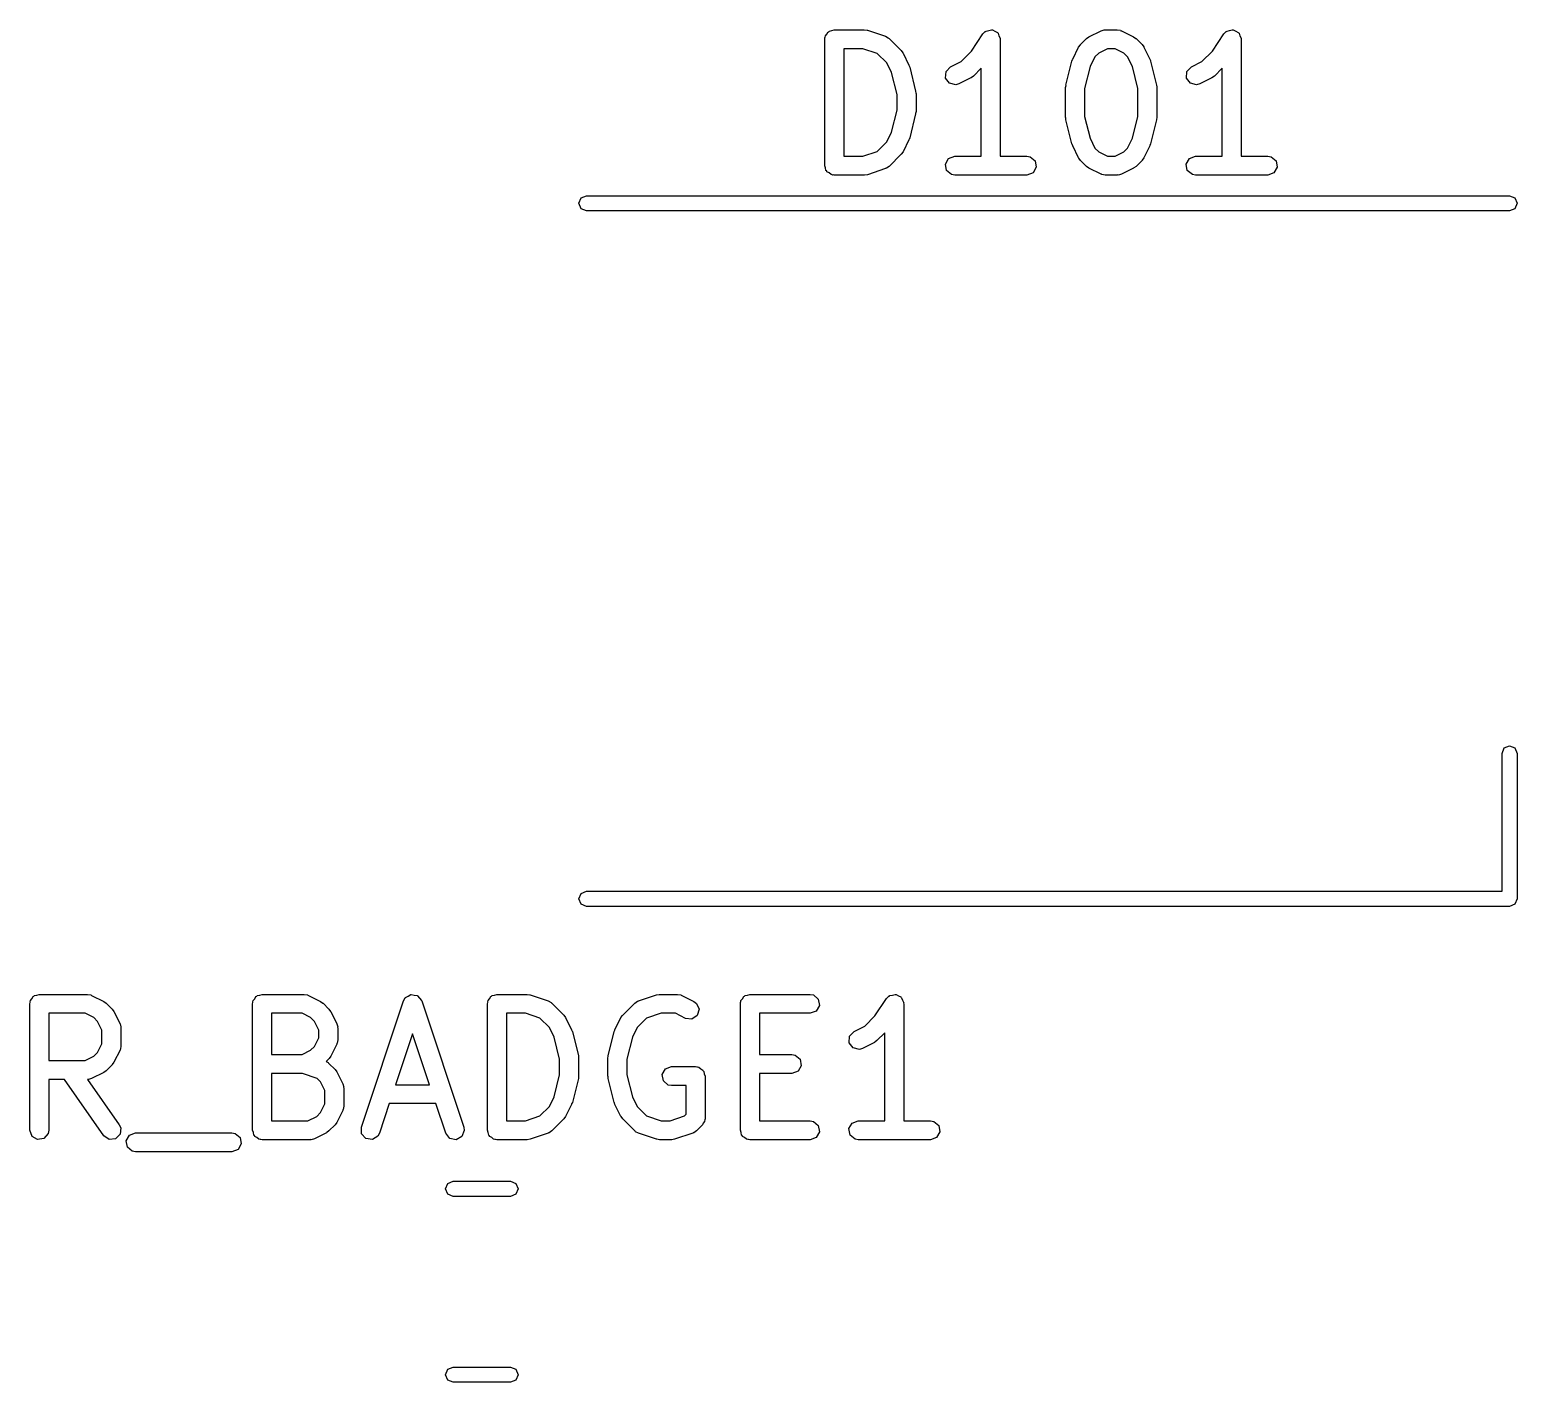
# Model space of a CAD drawing. Extents: x 114 to 420, y -150 to -26.
# Drawn here: x 408.67 to 420.43, y -39.91 to -29.21 of the extents above; entities that cross this region are included whole.
import ezdxf

# ---------------------------------------------------------------- set-up
doc = ezdxf.new("R2010")
doc.units = 0
doc.layers.add('BLACK', color=7, linetype='CONTINUOUS')

msp = doc.modelspace()

# ---------------------------------------------------------------- linework, layer by layer
at = {"layer": 'BLACK', "linetype": 'CONTINUOUS'}
for p, q in [((414.953, -29.2899), (414.955, -29.2801)), ((414.954, -29.2769), (414.956, -29.274)), ((414.955, -29.2801), (414.954, -29.2769)), ((414.956, -29.274), (414.958, -29.2642)), ((414.958, -29.2642), (414.97, -29.2493)), ((414.97, -29.2493), (414.98, -29.2324)), ((414.98, -29.2324), (414.986, -29.2301)), ((414.986, -29.2301), (414.991, -29.2249)), ((414.991, -29.2249), (415.01, -29.2215)), ((415.01, -29.2215), (415.028, -29.2149)), ((415.028, -29.2149), (415.266, -29.2149)), ((415.266, -29.2149), (415.288, -29.2188)), ((415.288, -29.2188), (415.29, -29.2187)), ((415.29, -29.2187), (415.433, -29.2663)), ((415.433, -29.2663), (415.456, -29.2788)), ((415.456, -29.2788), (415.458, -29.2826)), ((415.458, -29.2826), (415.462, -29.2845)), ((415.462, -29.2845), (415.557, -29.3797)), ((416.113, -29.385), (416.204, -29.2483)), ((416.204, -29.2483), (416.222, -29.2294)), ((416.222, -29.2294), (416.226, -29.2282)), ((416.226, -29.2282), (416.229, -29.2249)), ((416.229, -29.2249), (416.25, -29.2211)), ((416.25, -29.2211), (416.271, -29.215)), ((416.271, -29.215), (416.275, -29.2168)), ((416.275, -29.2168), (416.279, -29.216)), ((416.279, -29.216), (416.298, -29.2269)), ((416.298, -29.2269), (416.318, -29.2356)), ((416.318, -29.2356), (416.32, -29.2395)), ((416.32, -29.2395), (416.324, -29.2417)), ((416.324, -29.2417), (416.331, -29.2621)), ((416.331, -29.2621), (416.341, -29.2816)), ((416.341, -29.2816), (416.34, -29.2858)), ((416.34, -29.2858), (416.341, -29.2899)), ((416.975, -29.3321), (417.023, -29.2845)), ((417.023, -29.2845), (417.041, -29.2716)), ((417.041, -29.2716), (417.042, -29.2704)), ((417.042, -29.2704), (417.138, -29.2228)), ((417.138, -29.2228), (417.163, -29.2154)), ((417.163, -29.2154), (417.167, -29.2164)), ((417.167, -29.2164), (417.171, -29.2149)), ((417.171, -29.2149), (417.266, -29.2149)), ((417.266, -29.2149), (417.292, -29.2194)), ((417.292, -29.2194), (417.295, -29.2223)), ((417.295, -29.2223), (417.3, -29.2228)), ((417.3, -29.2228), (417.395, -29.2704)), ((417.395, -29.2704), (417.413, -29.2838)), ((417.413, -29.2838), (417.415, -29.2845)), ((417.415, -29.2845), (417.462, -29.3321)), ((418.018, -29.385), (418.109, -29.2483)), ((418.109, -29.2483), (418.127, -29.2294)), ((418.127, -29.2294), (418.131, -29.2282)), ((418.131, -29.2282), (418.134, -29.2249)), ((418.134, -29.2249), (418.155, -29.2211)), ((418.155, -29.2211), (418.176, -29.215)), ((418.176, -29.215), (418.18, -29.2168)), ((418.18, -29.2168), (418.184, -29.216)), ((418.184, -29.216), (418.203, -29.2269)), ((418.203, -29.2269), (418.223, -29.2356)), ((418.223, -29.2356), (418.225, -29.2395)), ((418.225, -29.2395), (418.229, -29.2417)), ((418.229, -29.2417), (418.236, -29.2621)), ((418.236, -29.2621), (418.246, -29.2816)), ((418.246, -29.2816), (418.245, -29.2858)), ((418.245, -29.2858), (418.246, -29.2899)), ((414.953, -30.2899), (414.953, -29.2899)), ((415.103, -29.3649), (415.103, -30.2149)), ((415.254, -29.3649), (415.103, -29.3649)), ((415.369, -29.4031), (415.254, -29.3649)), ((415.443, -29.4772), (415.369, -29.4031)), ((415.557, -29.3797), (415.57, -29.3981)), ((415.57, -29.3981), (415.572, -29.3992)), ((415.572, -29.3992), (415.619, -29.4944)), ((416.031, -29.4663), (416.113, -29.385)), ((416.341, -29.2899), (416.341, -30.2149)), ((416.914, -29.4468), (416.961, -29.3516)), ((416.961, -29.3516), (416.975, -29.3336)), ((416.975, -29.3336), (416.975, -29.3321)), ((417.12, -29.3991), (417.09, -29.4295)), ((417.189, -29.3649), (417.12, -29.3991)), ((417.249, -29.3649), (417.189, -29.3649)), ((417.317, -29.3991), (417.249, -29.3649)), ((417.348, -29.4295), (417.317, -29.3991)), ((417.462, -29.3321), (417.475, -29.3505)), ((417.475, -29.3505), (417.476, -29.3516)), ((417.476, -29.3516), (417.524, -29.4468)), ((417.936, -29.4663), (418.018, -29.385)), ((418.246, -29.2899), (418.246, -30.2149)), ((415.481, -29.5542), (415.443, -29.4772)), ((415.619, -29.4944), (415.623, -29.5068)), ((415.623, -29.5068), (415.625, -29.5098)), ((415.625, -29.5098), (415.672, -29.7003)), ((415.912, -29.5458), (415.947, -29.5085)), ((415.947, -29.5085), (416.031, -29.4663)), ((416.191, -29.5186), (416.129, -29.581)), ((416.191, -30.2149), (416.191, -29.5186)), ((416.86, -29.6526), (416.908, -29.4622)), ((416.908, -29.4622), (416.913, -29.4503)), ((416.913, -29.4503), (416.914, -29.4468)), ((417.051, -29.5065), (417.008, -29.6801)), ((417.09, -29.4295), (417.051, -29.5065)), ((417.386, -29.5065), (417.348, -29.4295)), ((417.429, -29.6801), (417.386, -29.5065)), ((417.524, -29.4468), (417.528, -29.4592)), ((417.528, -29.4592), (417.53, -29.4622)), ((417.53, -29.4622), (417.577, -29.6526)), ((417.817, -29.5458), (417.852, -29.5085)), ((417.852, -29.5085), (417.936, -29.4663)), ((418.096, -29.5186), (418.034, -29.581)), ((418.096, -30.2149), (418.096, -29.5186)), ((415.525, -29.7277), (415.481, -29.5542)), ((415.909, -29.597), (415.912, -29.5458)), ((415.939, -29.6382), (415.909, -29.597)), ((415.989, -29.6501), (415.939, -29.6382)), ((416.109, -29.5951), (416.014, -29.6427)), ((416.111, -29.5939), (416.109, -29.5951)), ((416.129, -29.581), (416.111, -29.5939)), ((417.814, -29.597), (417.817, -29.5458)), ((417.844, -29.6382), (417.814, -29.597)), ((417.894, -29.6501), (417.844, -29.6382)), ((418.014, -29.5951), (417.919, -29.6427)), ((418.015, -29.5939), (418.014, -29.5951)), ((418.034, -29.581), (418.015, -29.5939)), ((415.525, -29.8521), (415.525, -29.7277)), ((415.672, -29.7003), (415.674, -29.7152)), ((415.674, -29.7152), (415.675, -29.7185)), ((415.675, -29.7185), (415.675, -29.8613)), ((416.014, -29.6427), (415.989, -29.6501)), ((416.858, -29.6708), (416.861, -29.6561)), ((416.858, -29.9089), (416.858, -29.6708)), ((416.861, -29.6561), (416.86, -29.6526)), ((417.008, -29.6801), (417.008, -29.8997)), ((417.429, -29.8997), (417.429, -29.6801)), ((417.577, -29.6526), (417.578, -29.6676)), ((417.578, -29.6676), (417.579, -29.6708)), ((417.579, -29.6708), (417.579, -29.9089)), ((417.919, -29.6427), (417.894, -29.6501)), ((415.481, -30.0256), (415.525, -29.8521)), ((415.675, -29.8613), (415.672, -29.8761)), ((415.672, -29.8795), (415.625, -30.07)), ((415.672, -29.8761), (415.672, -29.8795)), ((416.859, -29.9122), (416.858, -29.9089)), ((416.86, -29.9271), (416.859, -29.9122)), ((416.908, -30.1176), (416.86, -29.9271)), ((417.008, -29.8997), (417.051, -30.0732)), ((417.386, -30.0732), (417.429, -29.8997)), ((417.577, -29.9271), (417.53, -30.1176)), ((417.579, -29.9089), (417.577, -29.9237)), ((417.577, -29.9237), (417.577, -29.9271)), ((415.369, -30.1767), (415.443, -30.1026)), ((415.443, -30.1026), (415.481, -30.0256)), ((415.619, -30.0853), (415.572, -30.1806)), ((415.62, -30.0818), (415.619, -30.0853)), ((415.625, -30.07), (415.62, -30.0818)), ((417.051, -30.0732), (417.09, -30.1502)), ((417.348, -30.1502), (417.386, -30.0732)), ((415.103, -30.2149), (415.254, -30.2149)), ((415.254, -30.2149), (415.369, -30.1767)), ((415.557, -30.2001), (415.462, -30.2953)), ((415.558, -30.1986), (415.557, -30.2001)), ((415.572, -30.1806), (415.558, -30.1986)), ((415.932, -30.2324), (415.981, -30.2149)), ((415.981, -30.2149), (416.191, -30.2149)), ((416.341, -30.2149), (416.552, -30.2149)), ((416.552, -30.2149), (416.578, -30.2194)), ((416.578, -30.2194), (416.617, -30.2524)), ((416.91, -30.1205), (416.908, -30.1176)), ((416.914, -30.1329), (416.91, -30.1205)), ((416.961, -30.2282), (416.914, -30.1329)), ((416.962, -30.2293), (416.961, -30.2282)), ((417.09, -30.1502), (417.12, -30.1806)), ((417.12, -30.1806), (417.189, -30.2149)), ((417.189, -30.2149), (417.249, -30.2149)), ((417.249, -30.2149), (417.317, -30.1806)), ((417.317, -30.1806), (417.348, -30.1502)), ((417.476, -30.2282), (417.463, -30.2462)), ((417.524, -30.1329), (417.476, -30.2282)), ((417.53, -30.1176), (417.524, -30.1294)), ((417.524, -30.1294), (417.524, -30.1329)), ((417.837, -30.2324), (417.885, -30.2149)), ((417.885, -30.2149), (418.096, -30.2149)), ((418.246, -30.2149), (418.457, -30.2149)), ((418.457, -30.2149), (418.482, -30.2194)), ((418.482, -30.2194), (418.522, -30.2524)), ((414.96, -30.3082), (414.953, -30.2899)), ((414.963, -30.3274), (414.96, -30.3082)), ((414.969, -30.3317), (414.963, -30.3274)), ((414.971, -30.3381), (414.969, -30.3317)), ((414.988, -30.3478), (414.971, -30.3381)), ((415.433, -30.3134), (415.29, -30.361)), ((415.436, -30.3106), (415.433, -30.3134)), ((415.441, -30.3102), (415.436, -30.3106)), ((415.462, -30.2953), (415.441, -30.3102)), ((415.907, -30.2769), (415.932, -30.2324)), ((415.916, -30.3274), (415.907, -30.2769)), ((415.955, -30.3604), (415.916, -30.3274)), ((416.626, -30.3029), (416.6, -30.3473)), ((416.617, -30.2524), (416.626, -30.3029)), ((416.975, -30.2477), (416.962, -30.2293)), ((417.023, -30.2953), (416.975, -30.2477)), ((417.024, -30.296), (417.023, -30.2953)), ((417.042, -30.3093), (417.024, -30.296)), ((417.138, -30.357), (417.042, -30.3093)), ((417.395, -30.3093), (417.3, -30.357)), ((417.396, -30.3082), (417.395, -30.3093)), ((417.415, -30.2953), (417.396, -30.3082)), ((417.462, -30.2477), (417.415, -30.2953)), ((417.463, -30.2462), (417.462, -30.2477)), ((417.812, -30.2769), (417.837, -30.2324)), ((417.82, -30.3274), (417.812, -30.2769)), ((417.86, -30.3604), (417.82, -30.3274)), ((418.531, -30.3029), (418.505, -30.3473)), ((418.522, -30.2524), (418.531, -30.3029)), ((415.003, -30.3604), (414.988, -30.3478)), ((415.012, -30.3621), (415.003, -30.3604)), ((415.015, -30.3637), (415.012, -30.3621)), ((415.019, -30.3632), (415.015, -30.3637)), ((415.028, -30.3649), (415.019, -30.3632)), ((415.266, -30.3649), (415.028, -30.3649)), ((415.268, -30.3643), (415.266, -30.3649)), ((415.29, -30.361), (415.268, -30.3643)), ((415.981, -30.3649), (415.955, -30.3604)), ((416.552, -30.3649), (415.981, -30.3649)), ((416.6, -30.3473), (416.552, -30.3649)), ((417.142, -30.3575), (417.138, -30.357)), ((417.145, -30.3604), (417.142, -30.3575)), ((417.171, -30.3649), (417.145, -30.3604)), ((417.266, -30.3649), (417.171, -30.3649)), ((417.271, -30.3633), (417.266, -30.3649)), ((417.275, -30.3644), (417.271, -30.3633)), ((417.3, -30.357), (417.275, -30.3644)), ((417.885, -30.3649), (417.86, -30.3604)), ((418.457, -30.3649), (417.885, -30.3649)), ((418.505, -30.3473), (418.457, -30.3649)), ((413.009, -30.5875), (413.026, -30.5451)), ((413.026, -30.5451), (413.069, -30.5275)), ((413.069, -30.5275), (420.369, -30.5275)), ((420.369, -30.5275), (420.411, -30.5451)), ((420.411, -30.5451), (420.429, -30.5875)), ((413.026, -30.6299), (413.009, -30.5875)), ((413.069, -30.6475), (413.026, -30.6299)), ((420.369, -30.6475), (413.069, -30.6475)), ((420.411, -30.6299), (420.369, -30.6475)), ((420.429, -30.5875), (420.411, -30.6299)), ((420.309, -34.9375), (420.326, -34.8951)), ((420.326, -34.8951), (420.369, -34.8775)), ((420.369, -34.8775), (420.411, -34.8951)), ((420.411, -34.8951), (420.429, -34.9375)), ((420.309, -36.0275), (420.309, -34.9375)), ((420.429, -34.9375), (420.429, -36.0875)), ((413.009, -36.0875), (413.026, -36.0451)), ((413.026, -36.1299), (413.009, -36.0875)), ((413.026, -36.0451), (413.069, -36.0275)), ((413.069, -36.0275), (420.309, -36.0275)), ((420.429, -36.0875), (420.411, -36.1299)), ((413.069, -36.1475), (413.026, -36.1299)), ((420.369, -36.1475), (413.069, -36.1475)), ((420.411, -36.1299), (420.369, -36.1475)), ((408.667, -36.9184), (408.669, -36.9086)), ((408.667, -37.9184), (408.667, -36.9184)), ((408.668, -36.9054), (408.67, -36.9025)), ((408.669, -36.9086), (408.668, -36.9054)), ((408.67, -36.9025), (408.672, -36.8927)), ((408.672, -36.8927), (408.684, -36.8778)), ((408.684, -36.8778), (408.694, -36.8609)), ((408.694, -36.8609), (408.7, -36.8586)), ((408.7, -36.8586), (408.704, -36.8534)), ((408.704, -36.8534), (408.724, -36.85)), ((408.724, -36.85), (408.742, -36.8434)), ((408.742, -36.8434), (409.123, -36.8434)), ((409.123, -36.8434), (409.149, -36.8479)), ((409.149, -36.8479), (409.152, -36.8508)), ((409.152, -36.8508), (409.156, -36.8513)), ((409.156, -36.8513), (409.252, -36.8989)), ((409.252, -36.8989), (409.27, -36.9123)), ((409.27, -36.9123), (409.271, -36.913)), ((409.271, -36.913), (409.319, -36.9606)), ((410.429, -36.9184), (410.431, -36.9086)), ((410.429, -37.9184), (410.429, -36.9184)), ((410.43, -36.9054), (410.432, -36.9025)), ((410.431, -36.9086), (410.43, -36.9054)), ((410.432, -36.9025), (410.433, -36.8927)), ((410.433, -36.8927), (410.446, -36.8778)), ((410.446, -36.8778), (410.456, -36.8609)), ((410.456, -36.8609), (410.462, -36.8586)), ((410.462, -36.8586), (410.466, -36.8534)), ((410.466, -36.8534), (410.486, -36.85)), ((410.486, -36.85), (410.504, -36.8434)), ((410.504, -36.8434), (410.837, -36.8434)), ((410.837, -36.8434), (410.863, -36.8479)), ((410.863, -36.8479), (410.866, -36.8508)), ((410.866, -36.8508), (410.871, -36.8513)), ((410.871, -36.8513), (410.966, -36.8989)), ((410.966, -36.8989), (410.984, -36.9123)), ((410.984, -36.9123), (410.986, -36.913)), ((410.986, -36.913), (411.033, -36.9606)), ((411.29, -37.8947), (411.623, -36.8947)), ((411.623, -36.8947), (411.636, -36.8718)), ((411.636, -36.8718), (411.637, -36.8706)), ((411.637, -36.8706), (411.638, -36.8686)), ((411.638, -36.8686), (411.659, -36.8573)), ((411.659, -36.8573), (411.679, -36.8449)), ((411.679, -36.8449), (411.681, -36.8452)), ((411.681, -36.8452), (411.683, -36.8442)), ((411.683, -36.8442), (411.707, -36.8489)), ((411.707, -36.8489), (411.73, -36.8524)), ((411.73, -36.8524), (411.732, -36.854)), ((411.732, -36.854), (411.734, -36.8545)), ((411.734, -36.8545), (411.748, -36.8731)), ((411.748, -36.8731), (411.764, -36.8908)), ((411.764, -36.8908), (411.764, -36.893)), ((411.764, -36.893), (411.766, -36.8947)), ((411.766, -36.8947), (412.099, -37.8947)), ((412.286, -36.9184), (412.288, -36.9086)), ((412.286, -37.9184), (412.286, -36.9184)), ((412.287, -36.9054), (412.289, -36.9025)), ((412.288, -36.9086), (412.287, -36.9054)), ((412.289, -36.9025), (412.291, -36.8927)), ((412.291, -36.8927), (412.303, -36.8778)), ((412.303, -36.8778), (412.313, -36.8609)), ((412.313, -36.8609), (412.319, -36.8586)), ((412.319, -36.8586), (412.324, -36.8534)), ((412.324, -36.8534), (412.343, -36.85)), ((412.343, -36.85), (412.361, -36.8434)), ((412.361, -36.8434), (412.599, -36.8434)), ((412.599, -36.8434), (412.621, -36.8473)), ((412.621, -36.8473), (412.623, -36.8472)), ((412.623, -36.8472), (412.766, -36.8948)), ((412.766, -36.8948), (412.789, -36.9073)), ((412.789, -36.9073), (412.791, -36.9111)), ((412.791, -36.9111), (412.795, -36.913)), ((412.795, -36.913), (412.89, -37.0082)), ((413.356, -37.0082), (413.451, -36.913)), ((413.451, -36.913), (413.472, -36.898)), ((413.472, -36.898), (413.477, -36.8976)), ((413.477, -36.8976), (413.48, -36.8948)), ((413.48, -36.8948), (413.623, -36.8472)), ((413.623, -36.8472), (413.645, -36.8439)), ((413.645, -36.8439), (413.647, -36.8434)), ((413.647, -36.8434), (413.79, -36.8434)), ((413.79, -36.8434), (413.815, -36.8479)), ((413.815, -36.8479), (413.819, -36.8508)), ((413.819, -36.8508), (413.823, -36.8513)), ((413.823, -36.8513), (413.918, -36.8989)), ((413.918, -36.8989), (413.939, -36.9144)), ((413.939, -36.9144), (413.96, -36.9615)), ((414.286, -36.9184), (414.288, -36.9086)), ((414.286, -37.9184), (414.286, -36.9184)), ((414.287, -36.9054), (414.289, -36.9025)), ((414.288, -36.9086), (414.287, -36.9054)), ((414.289, -36.9025), (414.291, -36.8927)), ((414.291, -36.8927), (414.303, -36.8778)), ((414.303, -36.8778), (414.313, -36.8609)), ((414.313, -36.8609), (414.319, -36.8586)), ((414.319, -36.8586), (414.324, -36.8534)), ((414.324, -36.8534), (414.343, -36.85)), ((414.343, -36.85), (414.361, -36.8434)), ((414.361, -36.8434), (414.837, -36.8434)), ((414.837, -36.8434), (414.863, -36.8479)), ((414.863, -36.8479), (414.902, -36.8809)), ((414.911, -36.9314), (414.885, -36.9758)), ((414.902, -36.8809), (414.911, -36.9314)), ((415.35, -37.0135), (415.441, -36.8768)), ((415.441, -36.8768), (415.459, -36.8579)), ((415.459, -36.8579), (415.464, -36.8567)), ((415.464, -36.8567), (415.466, -36.8534)), ((415.466, -36.8534), (415.488, -36.8496)), ((415.488, -36.8496), (415.509, -36.8435)), ((415.509, -36.8435), (415.513, -36.8453)), ((415.513, -36.8453), (415.517, -36.8445)), ((415.517, -36.8445), (415.536, -36.8554)), ((415.536, -36.8554), (415.556, -36.8641)), ((415.556, -36.8641), (415.558, -36.868)), ((415.558, -36.868), (415.561, -36.8702)), ((415.561, -36.8702), (415.569, -36.8906)), ((415.569, -36.8906), (415.578, -36.9101)), ((415.578, -36.9101), (415.577, -36.9143)), ((415.577, -36.9143), (415.579, -36.9184)), ((415.579, -36.9184), (415.579, -37.8434)), ((408.817, -36.9934), (408.817, -37.3672)), ((409.105, -36.9934), (408.817, -36.9934)), ((409.174, -37.0276), (409.105, -36.9934)), ((409.204, -37.058), (409.174, -37.0276)), ((409.319, -36.9606), (409.332, -36.979)), ((409.332, -36.979), (409.333, -36.9801)), ((409.333, -36.9801), (409.381, -37.0753)), ((410.579, -36.9934), (410.579, -37.3196)), ((410.82, -36.9934), (410.579, -36.9934)), ((410.888, -37.0276), (410.82, -36.9934)), ((410.918, -37.058), (410.888, -37.0276)), ((411.033, -36.9606), (411.046, -36.979)), ((411.046, -36.979), (411.047, -36.9801)), ((411.047, -36.9801), (411.095, -37.0753)), ((412.436, -36.9934), (412.436, -37.8434)), ((412.587, -36.9934), (412.436, -36.9934)), ((412.701, -37.0316), (412.587, -36.9934)), ((412.776, -37.1057), (412.701, -37.0316)), ((412.89, -37.0082), (412.903, -37.0266)), ((412.903, -37.0266), (412.904, -37.0277)), ((412.904, -37.0277), (412.952, -37.1229)), ((413.294, -37.1229), (413.342, -37.0277)), ((413.342, -37.0277), (413.355, -37.0097)), ((413.355, -37.0097), (413.356, -37.0082)), ((413.544, -37.0316), (413.47, -37.1057)), ((413.659, -36.9934), (413.544, -37.0316)), ((413.772, -36.9934), (413.659, -36.9934)), ((413.851, -37.0331), (413.772, -36.9934)), ((413.902, -37.0389), (413.851, -37.0331)), ((413.945, -37.0107), (413.902, -37.0389)), ((413.96, -36.9615), (413.945, -37.0107)), ((414.837, -36.9934), (414.436, -36.9934)), ((414.436, -36.9934), (414.436, -37.3196)), ((414.885, -36.9758), (414.837, -36.9934)), ((415.269, -37.0948), (415.35, -37.0135)), ((409.238, -37.1266), (409.204, -37.058)), ((409.238, -37.234), (409.238, -37.1266)), ((409.381, -37.0753), (409.388, -37.1003)), ((409.388, -37.1003), (409.387, -37.1046)), ((409.387, -37.1046), (409.388, -37.1089)), ((409.388, -37.1089), (409.388, -37.2517)), ((410.953, -37.1266), (410.918, -37.058)), ((410.953, -37.1864), (410.953, -37.1266)), ((411.095, -37.0753), (411.102, -37.1003)), ((411.102, -37.1003), (411.101, -37.1046)), ((411.101, -37.1046), (411.103, -37.1089)), ((411.103, -37.1089), (411.103, -37.2041)), ((411.694, -37.1555), (411.56, -37.5577)), ((411.828, -37.5577), (411.694, -37.1555)), ((412.814, -37.1827), (412.776, -37.1057)), ((412.952, -37.1229), (412.956, -37.1353)), ((412.956, -37.1353), (412.958, -37.1383)), ((412.958, -37.1383), (413.005, -37.3288)), ((413.241, -37.3288), (413.288, -37.1383)), ((413.288, -37.1383), (413.294, -37.1265)), ((413.294, -37.1265), (413.294, -37.1229)), ((413.47, -37.1057), (413.432, -37.1827)), ((415.149, -37.1743), (415.185, -37.137)), ((415.185, -37.137), (415.269, -37.0948)), ((415.429, -37.1471), (415.366, -37.2095)), ((415.429, -37.8434), (415.429, -37.1471)), ((409.204, -37.3025), (409.238, -37.234)), ((409.381, -37.2853), (409.333, -37.3805)), ((409.384, -37.2774), (409.381, -37.2808)), ((409.381, -37.2808), (409.381, -37.2853)), ((409.388, -37.2517), (409.384, -37.2774)), ((410.82, -37.3196), (410.888, -37.2853)), ((410.888, -37.2853), (410.918, -37.2549)), ((410.918, -37.2549), (410.953, -37.1864)), ((411.095, -37.2376), (411.047, -37.3329)), ((411.098, -37.2297), (411.095, -37.2332)), ((411.095, -37.2332), (411.095, -37.2376)), ((411.103, -37.2041), (411.098, -37.2297)), ((412.857, -37.3562), (412.814, -37.1827)), ((413.432, -37.1827), (413.388, -37.3562)), ((415.146, -37.2255), (415.149, -37.1743)), ((415.177, -37.2667), (415.146, -37.2255)), ((415.227, -37.2786), (415.177, -37.2667)), ((415.252, -37.2712), (415.227, -37.2786)), ((415.347, -37.2236), (415.252, -37.2712)), ((415.348, -37.2224), (415.347, -37.2236)), ((415.366, -37.2095), (415.348, -37.2224)), ((408.817, -37.3672), (409.105, -37.3672)), ((409.105, -37.3672), (409.174, -37.3329)), ((409.174, -37.3329), (409.204, -37.3025)), ((409.319, -37.4), (409.271, -37.4476)), ((409.32, -37.3985), (409.319, -37.4)), ((409.333, -37.3805), (409.32, -37.3985)), ((410.579, -37.3196), (410.82, -37.3196)), ((411.033, -37.3524), (411.011, -37.3748)), ((411.011, -37.3748), (411.027, -37.3834)), ((411.027, -37.3834), (411.029, -37.3873)), ((411.029, -37.3873), (411.033, -37.3892)), ((411.034, -37.3509), (411.033, -37.3524)), ((411.033, -37.3892), (411.081, -37.4368)), ((411.047, -37.3329), (411.034, -37.3509)), ((412.857, -37.4806), (412.857, -37.3562)), ((413.005, -37.3288), (413.006, -37.3437)), ((413.006, -37.3437), (413.007, -37.347)), ((413.007, -37.347), (413.007, -37.4898)), ((413.238, -37.347), (413.241, -37.3322)), ((413.238, -37.4898), (413.238, -37.347)), ((413.241, -37.3322), (413.241, -37.3288)), ((413.388, -37.3562), (413.388, -37.4806)), ((414.436, -37.3196), (414.694, -37.3196)), ((414.694, -37.3196), (414.72, -37.3241)), ((414.72, -37.3241), (414.759, -37.3571)), ((414.759, -37.3571), (414.768, -37.4076)), ((408.941, -37.5172), (408.817, -37.5172)), ((408.817, -37.5172), (408.817, -37.9184)), ((409.252, -37.9614), (408.941, -37.5172)), ((409.127, -37.5157), (409.124, -37.5168)), ((409.124, -37.5168), (409.375, -37.8754)), ((409.132, -37.5167), (409.127, -37.5157)), ((409.156, -37.5093), (409.132, -37.5167)), ((409.252, -37.4617), (409.156, -37.5093)), ((409.253, -37.4605), (409.252, -37.4617)), ((409.271, -37.4476), (409.253, -37.4605)), ((410.579, -37.4696), (410.579, -37.8434)), ((410.825, -37.4696), (410.579, -37.4696)), ((410.94, -37.5077), (410.825, -37.4696)), ((410.966, -37.5342), (410.94, -37.5077)), ((411.081, -37.4368), (411.094, -37.4551)), ((411.094, -37.4551), (411.095, -37.4563)), ((411.095, -37.4563), (411.142, -37.5515)), ((412.814, -37.6541), (412.857, -37.4806)), ((413.005, -37.508), (412.958, -37.6985)), ((413.007, -37.4898), (413.005, -37.5046)), ((413.005, -37.5046), (413.005, -37.508)), ((413.24, -37.4931), (413.238, -37.4898)), ((413.241, -37.508), (413.24, -37.4931)), ((413.288, -37.6985), (413.241, -37.508)), ((413.388, -37.4806), (413.432, -37.6541)), ((413.668, -37.4768), (413.694, -37.4324)), ((413.677, -37.5273), (413.668, -37.4768)), ((413.694, -37.4324), (413.742, -37.4148)), ((413.742, -37.4148), (413.932, -37.4148)), ((413.932, -37.4148), (413.942, -37.4165)), ((413.942, -37.4165), (413.945, -37.4159)), ((413.945, -37.4159), (413.948, -37.4176)), ((413.948, -37.4176), (413.958, -37.4193)), ((413.958, -37.4193), (413.973, -37.4319)), ((413.973, -37.4319), (413.99, -37.4416)), ((413.99, -37.4416), (413.992, -37.448)), ((413.992, -37.448), (413.997, -37.4523)), ((413.997, -37.4523), (414.001, -37.4715)), ((414.001, -37.4715), (414.007, -37.4898)), ((414.007, -37.4898), (414.007, -37.8231)), ((414.694, -37.4696), (414.436, -37.4696)), ((414.436, -37.4696), (414.436, -37.8434)), ((414.743, -37.452), (414.694, -37.4696)), ((414.768, -37.4076), (414.743, -37.452)), ((411, -37.6028), (410.966, -37.5342)), ((411, -37.7102), (411, -37.6028)), ((411.142, -37.5515), (411.15, -37.5765)), ((411.15, -37.5765), (411.149, -37.5808)), ((411.149, -37.5808), (411.15, -37.585)), ((411.15, -37.585), (411.15, -37.7279)), ((411.56, -37.5577), (411.828, -37.5577)), ((413.716, -37.5603), (413.677, -37.5273)), ((413.742, -37.5648), (413.716, -37.5603)), ((413.857, -37.5648), (413.742, -37.5648)), ((413.857, -37.7921), (413.857, -37.5648)), ((410.966, -37.7787), (411, -37.7102)), ((411.146, -37.7536), (411.143, -37.757)), ((411.15, -37.7279), (411.146, -37.7536)), ((411.51, -37.7077), (411.432, -37.9421)), ((411.878, -37.7077), (411.51, -37.7077)), ((411.957, -37.9421), (411.878, -37.7077)), ((412.701, -37.8052), (412.776, -37.7311)), ((412.776, -37.7311), (412.814, -37.6541)), ((412.952, -37.7138), (412.904, -37.8091)), ((412.958, -37.6985), (412.952, -37.7103)), ((412.952, -37.7103), (412.952, -37.7138)), ((413.29, -37.7014), (413.288, -37.6985)), ((413.294, -37.7138), (413.29, -37.7014)), ((413.342, -37.8091), (413.294, -37.7138)), ((413.432, -37.6541), (413.47, -37.7311)), ((413.47, -37.7311), (413.544, -37.8052)), ((410.579, -37.8434), (410.867, -37.8434)), ((410.867, -37.8434), (410.936, -37.8091)), ((410.936, -37.8091), (410.966, -37.7787)), ((411.095, -37.8567), (411.081, -37.8747)), ((411.142, -37.7614), (411.095, -37.8567)), ((411.143, -37.757), (411.142, -37.7614)), ((412.436, -37.8434), (412.587, -37.8434)), ((412.587, -37.8434), (412.701, -37.8052)), ((412.89, -37.8286), (412.795, -37.9238)), ((412.891, -37.8271), (412.89, -37.8286)), ((412.904, -37.8091), (412.891, -37.8271)), ((413.343, -37.8102), (413.342, -37.8091)), ((413.356, -37.8286), (413.343, -37.8102)), ((413.451, -37.9238), (413.356, -37.8286)), ((413.544, -37.8052), (413.659, -37.8434)), ((413.659, -37.8434), (413.73, -37.8434)), ((413.73, -37.8434), (413.844, -37.8052)), ((413.844, -37.8052), (413.857, -37.7921)), ((413.992, -37.8613), (413.986, -37.8762)), ((414.003, -37.8488), (413.992, -37.8613)), ((414.006, -37.8327), (414.003, -37.8488)), ((414.007, -37.8297), (414.006, -37.8327)), ((414.007, -37.8231), (414.007, -37.8277)), ((414.007, -37.8277), (414.007, -37.8297)), ((414.436, -37.8434), (414.837, -37.8434)), ((414.837, -37.8434), (414.863, -37.8479)), ((414.863, -37.8479), (414.902, -37.8809)), ((415.144, -37.9054), (415.17, -37.8609)), ((415.17, -37.8609), (415.218, -37.8434)), ((415.218, -37.8434), (415.429, -37.8434)), ((415.579, -37.8434), (415.79, -37.8434)), ((415.79, -37.8434), (415.815, -37.8479)), ((415.815, -37.8479), (415.855, -37.8809)), ((408.685, -37.9666), (408.667, -37.9184)), ((408.729, -37.9922), (408.685, -37.9666)), ((408.779, -37.9833), (408.729, -37.9922)), ((408.812, -37.944), (408.779, -37.9833)), ((408.817, -37.9184), (408.812, -37.944)), ((409.294, -37.9908), (409.252, -37.9614)), ((409.345, -37.9864), (409.294, -37.9908)), ((409.381, -37.9501), (409.345, -37.9864)), ((409.375, -37.8754), (409.386, -37.899)), ((409.386, -37.899), (409.381, -37.9501)), ((409.43, -38.0006), (409.456, -37.9562)), ((409.456, -37.9562), (409.504, -37.9386)), ((409.504, -37.9386), (410.266, -37.9386)), ((410.266, -37.9386), (410.291, -37.9431)), ((410.291, -37.9431), (410.331, -37.9761)), ((410.331, -37.9761), (410.34, -38.0266)), ((410.436, -37.9367), (410.429, -37.9184)), ((410.439, -37.9559), (410.436, -37.9367)), ((410.444, -37.9602), (410.439, -37.9559)), ((410.446, -37.9666), (410.444, -37.9602)), ((410.463, -37.9763), (410.446, -37.9666)), ((410.478, -37.9889), (410.463, -37.9763)), ((410.488, -37.9906), (410.478, -37.9889)), ((410.491, -37.9922), (410.488, -37.9906)), ((410.918, -37.9855), (410.893, -37.9929)), ((411.014, -37.9378), (410.918, -37.9855)), ((411.015, -37.9367), (411.014, -37.9378)), ((411.033, -37.9238), (411.015, -37.9367)), ((411.081, -37.8762), (411.033, -37.9238)), ((411.081, -37.8747), (411.081, -37.8762)), ((411.291, -37.9459), (411.29, -37.8947)), ((411.325, -37.9843), (411.291, -37.9459)), ((411.376, -37.9919), (411.325, -37.9843)), ((411.42, -37.965), (411.376, -37.9919)), ((411.432, -37.9421), (411.42, -37.965)), ((411.988, -37.9823), (411.957, -37.9421)), ((412.039, -37.9926), (411.988, -37.9823)), ((412.084, -37.9681), (412.039, -37.9926)), ((412.103, -37.9204), (412.084, -37.9681)), ((412.099, -37.8947), (412.103, -37.9204)), ((412.293, -37.9367), (412.286, -37.9184)), ((412.296, -37.9559), (412.293, -37.9367)), ((412.301, -37.9602), (412.296, -37.9559)), ((412.304, -37.9666), (412.301, -37.9602)), ((412.32, -37.9763), (412.304, -37.9666)), ((412.335, -37.9889), (412.32, -37.9763)), ((412.345, -37.9906), (412.335, -37.9889)), ((412.348, -37.9922), (412.345, -37.9906)), ((412.623, -37.9895), (412.601, -37.9928)), ((412.766, -37.9419), (412.623, -37.9895)), ((412.769, -37.9391), (412.766, -37.9419)), ((412.774, -37.9387), (412.769, -37.9391)), ((412.795, -37.9238), (412.774, -37.9387)), ((413.455, -37.9257), (413.451, -37.9238)), ((413.457, -37.9295), (413.455, -37.9257)), ((413.48, -37.9419), (413.457, -37.9295)), ((413.623, -37.9895), (413.48, -37.9419)), ((413.625, -37.9895), (413.623, -37.9895)), ((413.647, -37.9934), (413.625, -37.9895)), ((413.766, -37.9895), (413.744, -37.9928)), ((413.909, -37.9419), (413.766, -37.9895)), ((413.912, -37.9391), (413.909, -37.9419)), ((413.917, -37.9387), (413.912, -37.9391)), ((413.938, -37.9238), (413.917, -37.9387)), ((413.986, -37.8762), (413.938, -37.9238)), ((414.293, -37.9367), (414.286, -37.9184)), ((414.296, -37.9559), (414.293, -37.9367)), ((414.301, -37.9602), (414.296, -37.9559)), ((414.304, -37.9666), (414.301, -37.9602)), ((414.32, -37.9763), (414.304, -37.9666)), ((414.335, -37.9889), (414.32, -37.9763)), ((414.345, -37.9906), (414.335, -37.9889)), ((414.348, -37.9922), (414.345, -37.9906)), ((414.885, -37.9758), (414.837, -37.9934)), ((414.911, -37.9314), (414.885, -37.9758)), ((414.902, -37.8809), (414.911, -37.9314)), ((415.153, -37.9559), (415.144, -37.9054)), ((415.193, -37.9889), (415.153, -37.9559)), ((415.218, -37.9934), (415.193, -37.9889)), ((415.838, -37.9758), (415.79, -37.9934)), ((415.863, -37.9314), (415.838, -37.9758)), ((415.855, -37.8809), (415.863, -37.9314)), ((409.439, -38.0511), (409.43, -38.0006)), ((409.478, -38.0841), (409.439, -38.0511)), ((409.504, -38.0886), (409.478, -38.0841)), ((410.266, -38.0886), (409.504, -38.0886)), ((410.314, -38.0711), (410.266, -38.0886)), ((410.34, -38.0266), (410.314, -38.0711)), ((410.494, -37.9917), (410.491, -37.9922)), ((410.504, -37.9934), (410.494, -37.9917)), ((410.885, -37.9934), (410.504, -37.9934)), ((410.889, -37.9918), (410.885, -37.9934)), ((410.893, -37.9929), (410.889, -37.9918)), ((412.351, -37.9917), (412.348, -37.9922)), ((412.361, -37.9934), (412.351, -37.9917)), ((412.599, -37.9934), (412.361, -37.9934)), ((412.601, -37.9928), (412.599, -37.9934)), ((413.742, -37.9934), (413.647, -37.9934)), ((413.744, -37.9928), (413.742, -37.9934)), ((414.351, -37.9917), (414.348, -37.9922)), ((414.361, -37.9934), (414.351, -37.9917)), ((414.837, -37.9934), (414.361, -37.9934)), ((415.79, -37.9934), (415.218, -37.9934)), ((411.955, -38.381), (411.973, -38.3386)), ((411.973, -38.3386), (412.015, -38.321)), ((412.015, -38.321), (412.469, -38.321)), ((412.469, -38.321), (412.511, -38.3386)), ((412.511, -38.3386), (412.529, -38.381)), ((411.973, -38.4234), (411.955, -38.381)), ((412.015, -38.441), (411.973, -38.4234)), ((412.469, -38.441), (412.015, -38.441)), ((412.511, -38.4234), (412.469, -38.441)), ((412.529, -38.381), (412.511, -38.4234)), ((411.955, -39.851), (411.973, -39.8086)), ((411.973, -39.8934), (411.955, -39.851)), ((411.973, -39.8086), (412.015, -39.791)), ((412.015, -39.791), (412.469, -39.791)), ((412.469, -39.791), (412.511, -39.8086)), ((412.511, -39.8086), (412.529, -39.851)), ((412.529, -39.851), (412.511, -39.8934)), ((412.015, -39.911), (411.973, -39.8934)), ((412.469, -39.911), (412.015, -39.911)), ((412.511, -39.8934), (412.469, -39.911))]:
    msp.add_line(p, q, dxfattribs=at)

doc.saveas('drawing.dxf')
